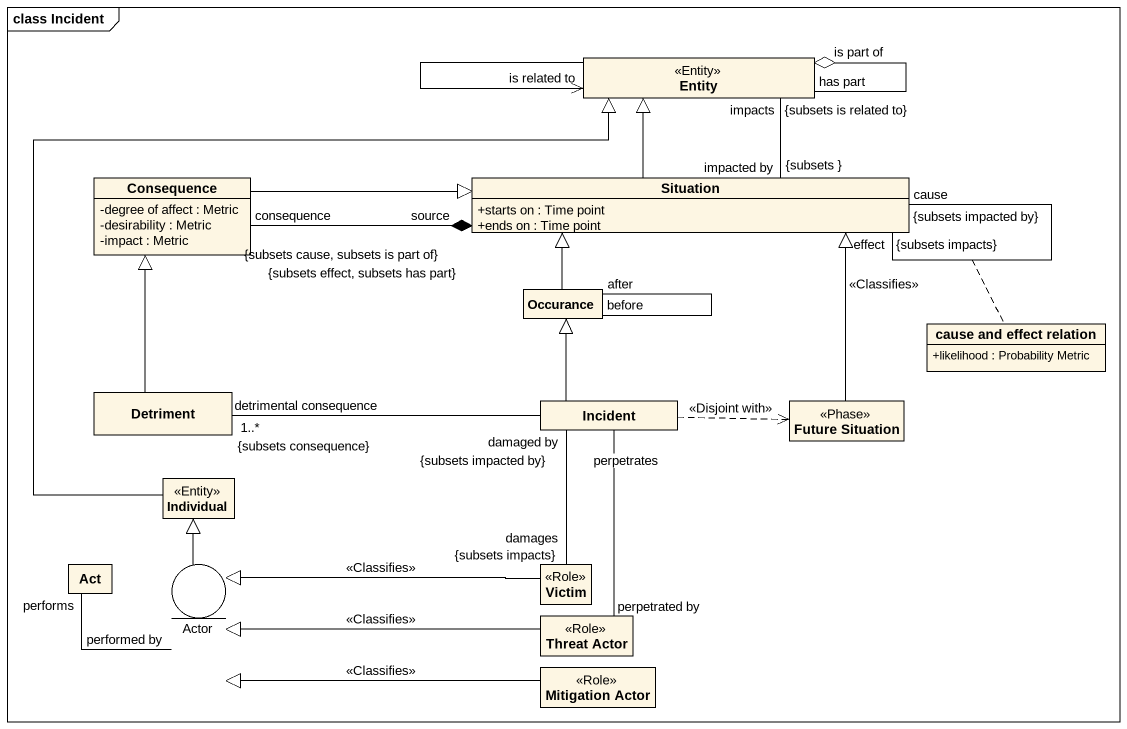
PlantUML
@startuml
mainframe class Incident
allowmixing
hide circle
hide empty members
skinparam classAttributeIconSize 0
class "Entity" as Entity_ <<Entity>>
class Consequence {
  -degree of affect : Metric
  -desirability : Metric
  -impact : Metric
}
class Situation {
  +starts on : Time point
  +ends on : Time point
}
class Occurance
class "cause and effect relation" as cause_and_effect_relation {
  +likelihood : Probability Metric
}
class Detriment
class Incident
class "Future Situation" as Future_Situation <<Phase>>
class Individual <<Entity>>
class Act
entity "Actor" as Actor_
class Victim <<Role>>
class "Threat Actor" as Threat_Actor <<Role>>
class "Mitigation Actor" as Mitigation_Actor <<Role>>
Entity_ "is part of" o-- "has part" Entity_
Entity_ --> "is related to" Entity_
Consequence -right-|> Situation
Situation -up-|> Entity_
Situation "impacted by\n{subsets }" -up- "impacts\n{subsets is related to}" Entity_
Situation "source\n{subsets cause, subsets is part of}" *-left- "consequence\n{subsets effect, subsets has part}" Consequence
Situation "effect\n{subsets impacts}" -- "cause\n{subsets impacted by}" Situation
(Situation, Situation) .. cause_and_effect_relation
Occurance -up-|> Situation
Occurance "before" -- "after" Occurance
Detriment -up-|> Consequence
Incident -up-|> Occurance
Incident -left- "1..*\n{subsets consequence}\ndetrimental consequence" Detriment
Incident .right.> Future_Situation : <<Disjoint with>>
Incident "damaged by\n{subsets impacted by}" -- "damages\n{subsets impacts}" Victim
Incident "perpetrates" -- "perpetrated by" Threat_Actor
Future_Situation -up-|> Situation : <<Classifies>>
Individual -up-|> Entity_
Actor_ -up-|> Individual
Actor_ "performed by" -left- "performs" Act
Victim -left-|> Actor_ : <<Classifies>>
Threat_Actor -left-|> Actor_ : <<Classifies>>
Mitigation_Actor -left-|> Actor_ : <<Classifies>>
@enduml
